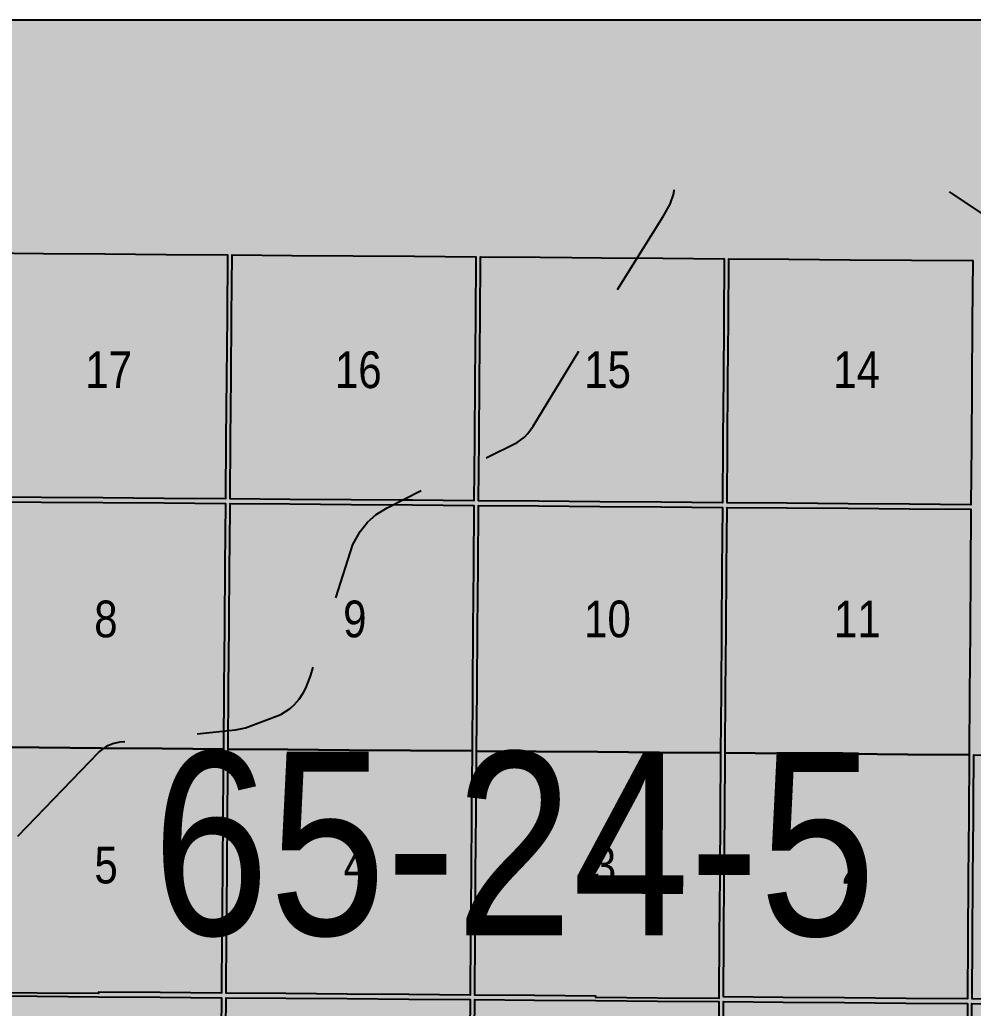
# Model space of a CAD drawing. Extents: x 403018 to 417191, y 6033193 to 6042673.
# Drawn here: x 413445.5 to 413653.5, y 6037591.9 to 6037807.5 of the extents above; entities that cross this region are included whole.
import ezdxf

# ---------------------------------------------------------------- set-up
doc = ezdxf.new("R2010")
doc.units = 0
doc.header["$LTSCALE"] = 5
doc.linetypes.add('DASHED2', pattern=[9.525, 6.35, -3.175])
doc.layers.add('Quarters', color=8, linetype='Continuous')
doc.layers.add('RoadSeg', color=57, linetype='DASHED2')
doc.layers.add('ROUTE-MAP-BACKGROUND-H', color=7, linetype='Continuous', true_color=0xf0ebff)
doc.styles.add('120', font='ARIALN.TTF', dxfattribs={"height": 13})

msp = doc.modelspace()

# ---------------------------------------------------------------- hatches: boundary and pattern name
at = {"layer": 'ROUTE-MAP-BACKGROUND-H'}
h = msp.add_hatch(color=256, dxfattribs=at)
h.dxf.hatch_style = 1
h.paths.add_polyline_path([(412923.423, 6037807.465), (416092.9, 6037807.465), (416092.9, 6035965.758), (412923.423, 6035965.758)])

# ---------------------------------------------------------------- linework, layer by layer
at = {"layer": 'Quarters'}
for points in [[(413450.253, 6037703.284), (413437.203, 6037703.386), (413437.315, 6037716.441), (413437.429, 6037729.831), (413437.544, 6037743.222), (413437.659, 6037756.612), (413450.704, 6037756.51), (413464.083, 6037756.405), (413477.463, 6037756.301), (413490.843, 6037756.196), (413490.733, 6037742.806), (413490.623, 6037729.416), (413490.513, 6037716.026), (413490.406, 6037702.971), (413477.022, 6037703.075), (413463.637, 6037703.179), (413450.253, 6037703.284)], [(413504.46, 6037702.861), (413491.41, 6037702.963), (413491.518, 6037716.018), (413491.627, 6037729.408), (413491.737, 6037742.798), (413491.847, 6037756.188), (413504.892, 6037756.087), (413518.272, 6037755.982), (413531.653, 6037755.878), (413545.033, 6037755.773), (413544.927, 6037742.383), (413544.822, 6037728.993), (413544.717, 6037715.603), (413544.615, 6037702.548), (413531.23, 6037702.652), (413528.495, 6037702.673), (413517.845, 6037702.757), (413504.46, 6037702.861)], [(413559.082, 6037755.664), (413565.948, 6037755.61), (413572.462, 6037755.559), (413585.842, 6037755.455), (413599.222, 6037755.351), (413599.121, 6037741.961), (413599.021, 6037728.571), (413598.986, 6037723.836), (413598.921, 6037715.18), (413598.823, 6037702.125), (413585.438, 6037702.23), (413572.053, 6037702.334), (413558.669, 6037702.438), (413545.619, 6037702.54), (413545.721, 6037715.595), (413545.827, 6037728.986), (413545.932, 6037742.376), (413546.037, 6037755.766), (413559.082, 6037755.664)], [(413653.124, 6037714.757), (413653.031, 6037701.702), (413639.646, 6037701.807), (413626.262, 6037701.911), (413612.877, 6037702.015), (413599.827, 6037702.117), (413599.925, 6037715.173), (413600.025, 6037728.563), (413600.126, 6037741.953), (413600.226, 6037755.343), (413613.271, 6037755.241), (413626.651, 6037755.137), (413640.031, 6037755.032), (413653.411, 6037754.928), (413653.316, 6037741.538), (413653.22, 6037728.148), (413653.124, 6037714.757)], [(413449.79, 6037648.719), (413436.736, 6037648.821), (413436.85, 6037662.211), (413436.965, 6037675.601), (413437.08, 6037688.991), (413437.194, 6037702.381), (413450.244, 6037702.28), (413463.629, 6037702.175), (413477.013, 6037702.071), (413490.398, 6037701.967), (413490.288, 6037688.577), (413490.178, 6037675.187), (413490.068, 6037661.797), (413489.958, 6037648.407), (413476.569, 6037648.511), (413463.18, 6037648.615), (413449.79, 6037648.719)], [(413504.017, 6037648.297), (413490.963, 6037648.399), (413491.073, 6037661.789), (413491.182, 6037675.179), (413491.292, 6037688.569), (413491.326, 6037692.658), (413491.402, 6037701.959), (413504.452, 6037701.857), (413517.837, 6037701.753), (413531.222, 6037701.648), (413544.607, 6037701.544), (413544.502, 6037688.154), (413544.396, 6037674.764), (413544.291, 6037661.374), (413544.186, 6037647.984), (413530.797, 6037648.088), (413517.407, 6037648.193), (413504.017, 6037648.297)], [(413598.514, 6037660.951), (413598.414, 6037647.56), (413585.024, 6037647.665), (413571.635, 6037647.769), (413558.245, 6037647.874), (413545.19, 6037647.976), (413545.296, 6037661.366), (413545.401, 6037674.756), (413545.506, 6037688.146), (413545.611, 6037701.536), (413558.661, 6037701.434), (413572.046, 6037701.33), (413585.431, 6037701.225), (413598.815, 6037701.121), (413598.715, 6037687.731), (413598.615, 6037674.341), (413598.514, 6037660.951)], [(413652.737, 6037660.527), (413652.641, 6037647.137), (413639.252, 6037647.242), (413625.862, 6037647.346), (413612.473, 6037647.451), (413599.418, 6037647.553), (413599.518, 6037660.943), (413599.619, 6037674.333), (413599.719, 6037687.723), (413599.82, 6037701.113), (413612.869, 6037701.011), (413626.254, 6037700.907), (413639.639, 6037700.802), (413653.024, 6037700.698), (413652.928, 6037687.308), (413652.833, 6037673.918), (413652.737, 6037660.527)], [(413449.336, 6037595.158), (413436.277, 6037595.26), (413436.28, 6037595.594), (413436.392, 6037608.65), (413436.506, 6037622.04), (413436.621, 6037635.43), (413436.736, 6037648.821), (413449.79, 6037648.719), (413463.18, 6037648.615), (413476.569, 6037648.511), (413489.958, 6037648.407), (413489.848, 6037635.017), (413489.739, 6037621.627), (413489.629, 6037608.237), (413489.522, 6037595.181), (413476.127, 6037595.285), (413462.733, 6037595.389), (413462.73, 6037595.054), (413449.336, 6037595.158)], [(413503.585, 6037595.072), (413490.526, 6037595.174), (413490.633, 6037608.229), (413490.743, 6037621.619), (413490.853, 6037635.009), (413490.963, 6037648.399), (413504.017, 6037648.297), (413517.407, 6037648.193), (413530.797, 6037648.088), (413544.186, 6037647.984), (413544.081, 6037634.594), (413543.976, 6037621.203), (413543.871, 6037607.813), (413543.768, 6037594.758), (413530.374, 6037594.863), (413516.98, 6037594.967), (413503.585, 6037595.072)], [(413598.113, 6037607.39), (413598.015, 6037594.335), (413598.012, 6037594), (413584.618, 6037594.105), (413571.224, 6037594.209), (413571.226, 6037594.544), (413557.832, 6037594.648), (413544.772, 6037594.75), (413544.875, 6037607.805), (413544.98, 6037621.196), (413545.085, 6037634.586), (413545.19, 6037647.976), (413558.245, 6037647.874), (413571.635, 6037647.769), (413585.024, 6037647.665), (413598.414, 6037647.56), (413598.313, 6037634.17), (413598.213, 6037620.78), (413598.113, 6037607.39)], [(413652.355, 6037606.967), (413652.261, 6037593.911), (413638.867, 6037594.016), (413625.473, 6037594.121), (413612.078, 6037594.225), (413599.019, 6037594.327), (413599.117, 6037607.382), (413599.217, 6037620.772), (413599.318, 6037634.163), (413599.418, 6037647.553), (413612.473, 6037647.451), (413625.862, 6037647.346), (413639.252, 6037647.242), (413652.641, 6037647.137), (413652.546, 6037633.747), (413652.45, 6037620.357), (413652.355, 6037606.967)], [(413706.595, 6037606.537), (413706.507, 6037593.482), (413693.113, 6037593.589), (413679.719, 6037593.695), (413666.325, 6037593.801), (413653.266, 6037593.904), (413653.359, 6037606.959), (413653.454, 6037620.349), (413653.55, 6037633.739), (413653.572, 6037636.876), (413653.646, 6037647.129), (413666.7, 6037647.025), (413680.089, 6037646.919), (413693.479, 6037646.812), (413706.868, 6037646.705), (413706.777, 6037633.315), (413706.686, 6037619.926), (413706.595, 6037606.537)], [(413448.878, 6037540.937), (413435.814, 6037541.039), (413435.928, 6037554.426), (413436.042, 6037567.812), (413436.157, 6037581.201), (413436.271, 6037594.59), (413449.331, 6037594.489), (413462.725, 6037594.385), (413476.119, 6037594.281), (413489.513, 6037594.177), (413489.404, 6037580.788), (413489.294, 6037567.399), (413489.184, 6037554.012), (413489.075, 6037540.625), (413475.676, 6037540.729), (413462.277, 6037540.833), (413448.878, 6037540.937)], [(413503.144, 6037540.515), (413490.079, 6037540.617), (413490.189, 6037554.004), (413490.298, 6037567.391), (413490.408, 6037580.78), (413490.518, 6037594.169), (413503.577, 6037594.067), (413516.972, 6037593.963), (413530.366, 6037593.858), (413543.76, 6037593.754), (413543.655, 6037580.365), (413543.55, 6037566.975), (413543.446, 6037553.588), (413543.341, 6037540.201), (413529.942, 6037540.306), (413516.543, 6037540.41), (413503.144, 6037540.515)], [(413597.707, 6037553.165), (413597.608, 6037539.778), (413584.208, 6037539.882), (413570.809, 6037539.987), (413557.41, 6037540.092), (413544.346, 6037540.193), (413544.45, 6037553.581), (413544.555, 6037566.967), (413544.66, 6037580.357), (413544.765, 6037593.746), (413557.824, 6037593.644), (413571.219, 6037593.54), (413584.613, 6037593.435), (413598.007, 6037593.331), (413597.907, 6037579.941), (413597.807, 6037566.552), (413597.707, 6037553.165)], [(413651.969, 6037552.741), (413651.874, 6037539.354), (413638.475, 6037539.459), (413625.075, 6037539.563), (413611.676, 6037539.668), (413598.612, 6037539.77), (413598.712, 6037553.157), (413598.811, 6037566.544), (413598.911, 6037579.933), (413599.012, 6037593.323), (413612.071, 6037593.221), (413625.465, 6037593.116), (413638.86, 6037593.012), (413652.254, 6037592.907), (413652.159, 6037579.518), (413652.063, 6037566.129), (413651.969, 6037552.741)], [(413706.229, 6037552.312), (413706.139, 6037538.925), (413692.74, 6037539.031), (413679.341, 6037539.137), (413665.942, 6037539.243), (413652.878, 6037539.346), (413652.973, 6037552.734), (413653.068, 6037566.121), (413653.163, 6037579.51), (413653.258, 6037592.899), (413666.318, 6037592.796), (413679.712, 6037592.691), (413693.106, 6037592.584), (413706.5, 6037592.478), (413706.409, 6037579.089), (413706.319, 6037565.699), (413706.229, 6037552.312)]]:
    msp.add_lwpolyline(points, close=True, dxfattribs=at)
at = {"layer": 'RoadSeg', "flags": 128}
for points in [[(413655.442, 6037527.986), (413652.012, 6037524.057), (413649.747, 6037521.825), (413647.316, 6037518.662), (413645.518, 6037516.731), (413626.471, 6037497.816), (413625.305, 6037496.617), (413620.91, 6037492.088), (413616.947, 6037488.159), (413606.024, 6037477.203), (413605.433, 6037476.474), (413605.224, 6037475.814), (413597.6, 6037476.171), (413576.887, 6037476.404), (413574.989, 6037476.604), (413573.623, 6037476.504), (413561.802, 6037476.837), (413540.49, 6037476.97), (413540.057, 6037476.97), (413523.64, 6037477.27), (413515.648, 6037477.137), (413509.421, 6037477.237), (413508.222, 6037477.47), (413505.891, 6037477.536), (413502.927, 6037477.536), (413500.197, 6037477.337), (413487.61, 6037477.57), (413486.944, 6037477.736), (413483.847, 6037477.67), (413479.717, 6037477.869), (413472.125, 6037477.936), (413468.628, 6037478.069), (413458.106, 6037480), (413455.741, 6037480.866), (413454.443, 6037481.599), (413452.178, 6037483.264), (413446.484, 6037488.625), (413443.987, 6037490.656), (413438.858, 6037493.354), (413434.563, 6037495.352), (413417.813, 6037501.346), (413413.417, 6037502.778), (413410.32, 6037503.31), (413407.357, 6037503.444), (413402.428, 6037503.344), (413398.665, 6037503.544), (413397.233, 6037504.01), (413394.969, 6037505.708), (413397.666, 6037508.239), (413398.932, 6037509.737), (413402.894, 6037514.966), (413404.193, 6037517.03), (413415.748, 6037540.64), (413435.662, 6037580.566), (413436.361, 6037582.232), (413436.694, 6037583.897), (413436.727, 6037585.595), (413434.429, 6037616.131), (413434.663, 6037617.729), (413435.562, 6037619.494), (413436.527, 6037620.626), (413444.02, 6037628.285), (413462.768, 6037647.699), (413464.699, 6037649.198), (413465.798, 6037649.631), (413467.43, 6037649.964), (413492.605, 6037652.628), (413494.769, 6037653.027), (413502.495, 6037655.958), (413504.493, 6037657.223), (413505.358, 6037658.022), (413506.491, 6037659.321), (413507.39, 6037660.753), (413507.923, 6037661.719), (413508.922, 6037664.316), (413518.212, 6037692.987), (413519.811, 6037695.884), (413521.409, 6037697.916), (413523.274, 6037699.547), (413525.672, 6037701.046), (413554.01, 6037715.265), (413555.641, 6037716.464), (413556.341, 6037717.196), (413557.539, 6037718.862), (413567.796, 6037735.678), (413585.911, 6037764.549), (413587.41, 6037767.279), (413588.176, 6037769.544), (413588.304, 6037770.4)], [(413736.96, 6037716.564), (413737.027, 6037717.296), (413737.726, 6037732.914), (413737.659, 6037733.38), (413737.46, 6037733.514), (413734.962, 6037733.047), (413727.936, 6037733.247), (413694.935, 6037734.812), (413690.04, 6037735.412), (413685.012, 6037735.112), (413683.28, 6037735.312), (413681.982, 6037735.745), (413680.75, 6037736.51), (413679.817, 6037737.743), (413671.825, 6037751.429), (413668.662, 6037757.489), (413667.23, 6037759.221), (413665.132, 6037760.52), (413660.537, 6037762.384), (413657.24, 6037764.05), (413648.338, 6037769.943)]]:
    msp.add_lwpolyline(points, dxfattribs=at)
at = {"layer": 'ROUTE-MAP-BACKGROUND-H'}
msp.add_lwpolyline([(412923.423, 6037807.465), (416092.9, 6037807.465), (416092.9, 6035965.758), (412923.423, 6035965.758)], close=True, dxfattribs=at)

# ---------------------------------------------------------------- texts
at = {"layer": 'RoadSeg', "style": '120'}
for s, height, p in [('17', 8.0041, (413459.802, 6037727.122)), ('16', 8.0041, (413514.276, 6037727.133)), ('15', 8.0041, (413568.662, 6037727.157)), ('14', 8.0041, (413622.987, 6037727.122)), ('8', 8.004, (413461.757, 6037672.778)), ('9', 8.004, (413516.072, 6037672.787)), ('10', 8.0041, (413568.636, 6037672.778)), ('11', 8.0041, (413623.14, 6037672.759)), ('5', 8.004, (413461.805, 6037619.101)), ('4', 8.004, (413516.166, 6037619.066)), ('3', 8.004, (413570.532, 6037619.085)), ('2', 8.004, (413624.795, 6037619.05))]:
    msp.add_text(s, height=height, dxfattribs=at).set_placement(p)
msp.add_text('65-24-5', height=39.983, rotation=359.95761, dxfattribs=at).set_placement((413474.451, 6037607.854))

doc.saveas('drawing.dxf')
